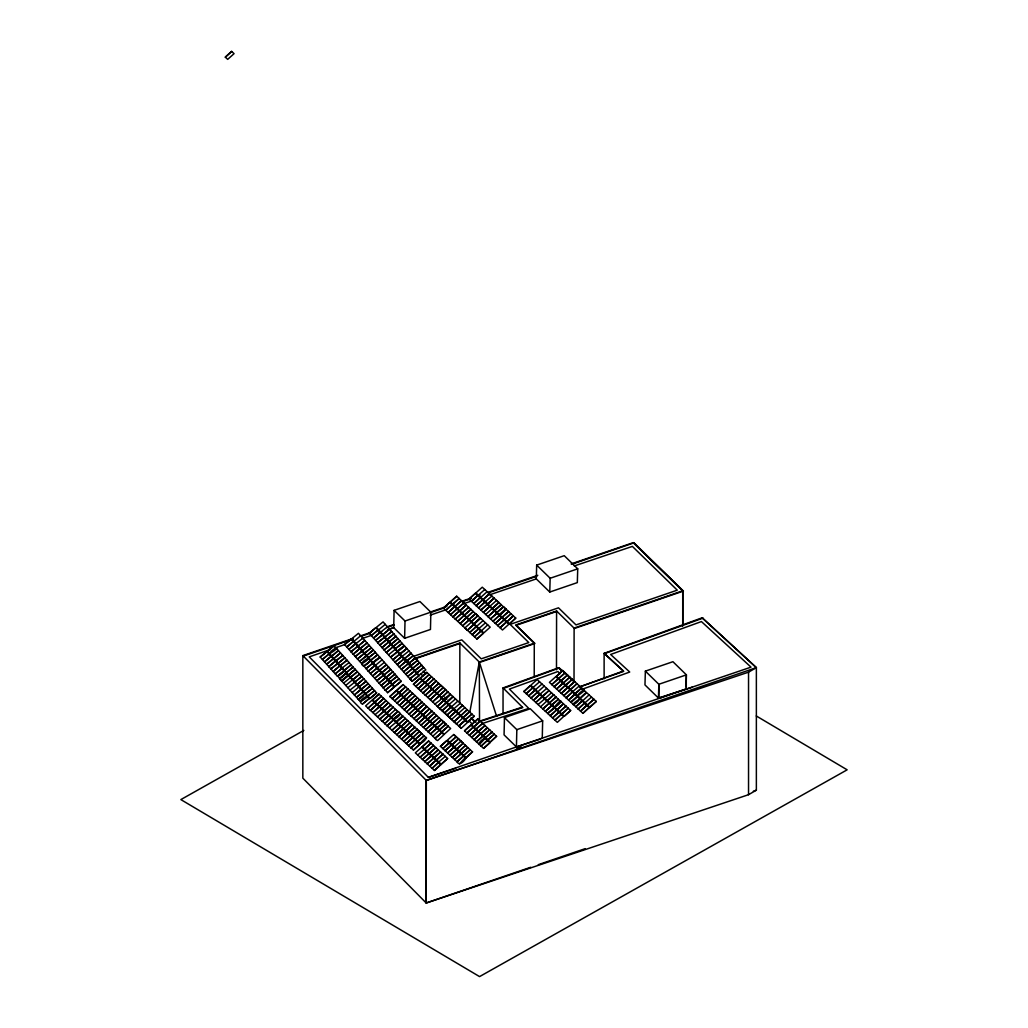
<?xml version="1.0" encoding="UTF-8"?>
<svg xmlns="http://www.w3.org/2000/svg" width="1028" height="1028" viewBox="0 0 1028 1028"><rect width="100%" height="100%" fill="white"/><g stroke="black" fill="none" stroke-linecap="round" stroke-linejoin="round"><path stroke-width="1.5" d="M530.705 867.272L426.196 902.982L426.312 780.445L302.836 655.62L352.848 638.529M459.76 703.435L459.863 643.014L414.053 658.678M534.213 676.604L534.277 643.22L515.593 624.998L556.585 610.992L574.434 628.468L683.427 591.061L633.968 542.835L571.607 564.346M556.482 669.819L556.585 610.992M574.022 680.536L574.112 628.069L682.733 590.792L682.733 625.808L682.733 590.792L633.287 542.655L571.131 563.909M394.097 610.349L393.711 627.633L404.621 638.285L430.462 629.457L430.848 612.174L419.925 601.521L394.097 610.349L405.019 621.002L404.621 638.285M542.257 738.104L542.655 720.834L530.294 708.767L504.465 717.595L504.067 734.879L516.429 746.932L540.741 738.965M330.361 649.555L309.248 656.866L428.368 777.386L516.429 746.932L516.827 729.649L504.465 717.595M536.282 578.892L536.68 565.117L564.244 555.685L577.723 568.831L577.325 582.606L549.762 592.038L536.282 578.892L489.277 594.955M549.762 592.038L550.16 578.263L536.68 565.117M686.049 687.102L686.408 674.856L672.929 661.711L645.366 671.13L644.967 684.918L658.447 698.051L661.492 697.382M469.796 712.147L479.331 661.993L534.277 643.22M225.273 57.118L231.647 51.4L234.063 53.662L227.689 59.367L225.35 57.221L231.647 51.4M443.402 608.088L449.763 602.369L483.276 633.299L476.902 639.018L443.479 608.19L449.763 602.369M450.328 601.933L456.689 596.227L480.269 618.059L473.908 623.778L450.405 602.048L456.689 596.227M445.818 610.336L452.153 604.554L445.741 610.234M459.118 598.463L452.744 604.194L459.195 598.566M450.508 614.615L456.92 608.936M463.795 602.755L457.55 608.615M450.624 614.77L456.869 608.897M457.511 608.576L463.924 602.909M468.974 599.054L475.347 593.336L508.847 624.279L502.486 629.997L469.064 599.157L475.347 593.336M505.853 609.026L501.009 604.58L494.712 610.414L501.24 604.695L482.273 587.194L475.9 592.912L499.479 614.744L505.776 608.923L503.437 606.764L496.974 612.444L503.514 606.88M452.962 616.916L459.259 611.082L452.885 616.8M477.737 595.52L471.441 601.354L477.686 595.482M478.316 595.161L484.779 589.532M455.327 619.1L461.7 613.343L455.25 618.984M468.639 607.188L462.253 612.945L468.717 607.304M480.744 597.396L487.118 591.691M482.582 600.018L476.208 605.736M476.157 605.685L482.505 599.902M408.579 745.698L415.055 739.929L372.007 700.209L365.634 705.915L408.501 745.596L414.978 739.826L419.797 744.311L413.423 750.016L411.007 747.767M378.934 694.067L372.637 699.888L378.934 694.067L397.9 711.569L391.295 717.171M466.455 617.725L460.171 623.546L466.416 617.674M466.956 617.301L473.253 611.467L466.879 617.185M374.475 702.51L368.101 708.215M368.05 708.176L374.398 702.394M374.899 701.931L381.272 696.213M375.066 702.124L381.362 696.303M475.668 613.729L469.128 619.434L475.591 613.613M468.884 619.974L462.549 625.808L468.922 620.102M487.272 604.31L480.911 610.067L487.349 604.413M487.837 603.924L494.224 598.168M370.44 710.374L376.775 704.591L370.478 710.412M471.466 621.593L477.853 615.798L475.501 613.729M464.887 627.967L471.261 622.248M489.611 606.456L483.366 612.315L489.739 606.61M396.204 690.739L389.908 696.56L396.204 690.739L439.174 730.343L432.775 736.228L435.114 738.374L441.577 732.566L443.916 734.712L437.632 740.545C429.319 737.256 447.681 733.465 439.149 730.51M396.757 690.302L403.13 684.597L422.097 702.098L415.569 707.804L421.853 701.983L426.71 706.429L420.336 712.147L396.834 690.418L403.13 684.597M379.152 706.776L372.817 712.558L379.242 706.891M379.666 706.313L386.078 700.633M379.795 706.454L386.04 700.595M473.908 623.778L480.269 618.059M467.342 630.19L473.792 624.587M473.792 624.42L467.419 630.305L465.003 627.89M480.629 618.329L474.268 624.047L483.828 632.875L490.202 627.157L480.719 618.445M485.704 614.474L492.039 608.692M392.246 698.706L398.581 692.923L392.169 698.603M399.172 692.564L405.546 686.832M382.133 708.613L388.417 702.779L382.056 708.498M476.17 626.772L469.796 632.49M469.757 632.451L476.092 626.669M476.684 626.309L483.044 620.591M494.712 610.414L501.24 604.695M488.056 616.671L494.378 610.838L488.004 616.556M394.546 700.788L400.971 695.121M394.675 700.942L400.92 695.069M456.458 723.905L413.41 684.185L419.784 678.48C445.882 701.263 443.698 696.971 434.908 704.064M426.787 672.44L420.413 678.159L426.71 672.325L445.599 689.724L439.149 695.545L445.677 689.839M413.487 684.301L419.784 678.48M377.572 716.94L383.932 711.183M384.498 710.785L390.884 705.028L384.421 710.682M478.56 628.969L472.186 634.687M472.135 634.636L478.47 628.853M490.472 618.933L497.025 613.253M496.948 613.138L490.574 618.856M415.749 686.344L422.161 680.664M415.877 686.486L422.122 680.626M422.752 680.305L429.126 674.561L422.842 680.395M379.974 719.15L386.322 713.368L379.897 719.047M474.525 636.833L480.86 631.051L474.563 636.872M487.735 624.857L481.489 630.729M505.776 608.923L499.479 614.744M499.364 615.399L492.99 621.272L499.364 615.554M499.839 615.014L506.213 609.308L515.773 618.136L509.413 623.855L499.916 615.129L506.213 609.308M418.216 688.631L424.551 682.849L418.126 688.529M382.365 721.348L388.7 715.565L382.287 721.232M389.201 715.154L395.574 709.436M476.902 639.018L483.276 633.299M401.832 707.534L408.052 701.636M408.784 701.392L415.158 695.673M495.329 623.418L501.664 617.635L495.252 623.315M502.255 617.275L508.642 611.544M401.768 707.457L408.206 701.816M408.681 701.314L415.068 695.558M420.593 690.829L426.928 685.046L420.516 690.713M433.855 678.904L427.571 684.725L433.816 678.865M391.372 717.287L397.823 711.466M404.222 709.718L410.506 703.897M417.342 697.704L411.123 703.537M497.719 625.615L504.054 619.833L497.629 625.499M504.607 619.409L510.98 613.69L504.607 619.396M404.171 709.68L410.468 703.859M411.059 703.525L417.496 697.819M393.711 719.433L400.098 713.638L402.513 715.899L396.14 721.617L372.56 699.772M412.896 706.082L406.6 711.916L412.845 706.043M425.348 695.198L431.709 689.441L425.271 695.095M507.022 621.657L513.319 615.836L507.074 621.696M432.274 689.056L438.738 683.414M395.947 722.324L389.419 727.798M402.873 716.169L396.577 722.003L402.873 716.169L421.84 733.684M515.696 618.021L509.413 623.855M415.312 708.343L408.99 714.177L415.351 708.472M434.086 691.638L427.802 697.459L434.047 691.587M440.999 685.445L434.561 691.163L440.999 685.445L450.29 694.157L443.916 699.875L439.072 695.442M398.286 724.47L392.041 730.33M391.989 730.291L398.401 724.624M399.005 724.239L405.289 718.418M411.316 716.336L417.805 710.541M436.964 693.399L443.261 687.578L436.887 693.296M436.553 693.939L430.141 699.605L436.425 693.784M394.418 732.527L400.714 726.706M394.366 732.476L400.663 726.655M420.221 712.789L413.847 718.675L420.221 712.957M438.892 696.085L432.57 701.918L438.93 696.2M403.092 728.891L396.795 734.712L403.053 728.852M441.41 697.588L447.874 691.908M441.577 697.729L447.771 691.87M422.521 715.038L416.186 720.821L422.598 715.141M429.486 708.935L423.112 714.678L429.408 708.845M399.082 736.793L405.43 731.036L399.057 736.755M443.916 699.875L450.29 694.157M424.86 717.184L418.614 723.044L424.988 717.338M437.35 706.3L443.723 700.428L437.427 706.403L461.212 728.287L467.509 722.453L443.8 700.698M462.497 705.336L456.303 711.235L444.353 700.261L450.649 694.44L474.229 716.272L467.856 721.99L458.501 713.265L464.939 707.56M414.824 727.143L408.424 732.9L414.901 727.259M427.25 719.369L421.005 725.241L427.365 719.523M427.802 718.945L434.214 713.278M446.191 702.882L439.817 708.6M427.918 719.099L434.163 713.226M439.766 708.562L446.101 702.779M446.692 702.407L453.065 696.676M410.211 735.444L403.965 741.304L410.326 735.585M417.239 729.405L410.866 735.123M410.802 735.11L417.15 729.302M429.627 721.566L423.369 727.426L429.73 721.707M430.257 721.245L436.553 715.424L430.179 721.142M448.439 704.925L442.194 710.785L448.568 705.067M406.291 743.45L412.639 737.667L406.343 743.501M425.708 729.572L432.068 723.815M432.621 723.429L439.02 717.672L432.544 723.314M423.934 735.714L417.561 741.432C421.03 749.759 434.201 727.169 420.079 743.732L415.222 739.286L421.673 733.684M451.459 706.789L457.871 701.122M415.299 739.389L421.763 733.568M428.111 731.795L434.446 726.012M434.998 725.639L441.346 719.818L450.649 728.531L444.276 734.249L439.419 729.803L445.959 724.097L427.07 706.699L420.773 712.52L439.663 729.919L445.792 724.097M453.207 709.307L446.949 715.167L453.322 709.448M424.114 735.868L417.741 741.573M417.458 742.152L410.917 747.857L408.501 745.596M430.411 733.876L436.784 728.158M455.648 711.556L449.287 717.313L455.725 711.659M430.539 734.018L436.913 728.299M456.214 711.17L462.6 705.414M440.832 764.755L421.724 747.138L415.351 752.856L434.459 770.473L440.742 764.652L434.459 770.473M422.354 746.829L428.65 740.995L447.617 758.51L441.243 764.228L422.277 746.713L428.65 740.995M454.08 721.72L460.416 715.938L454.003 721.605M424.692 748.975L430.989 743.154M463.088 717.66L469.539 711.839L463.011 717.544M456.355 723.969L462.651 718.135M420.066 757.199L426.491 751.519M433.418 745.377L427.121 751.211L433.482 745.493M420.195 757.353L426.44 751.481M465.17 720.307L458.616 725.999L465.247 720.422L458.796 726.025L461.212 728.287M422.534 759.499L428.869 753.717L422.457 759.384M435.795 747.574L429.498 753.395L435.833 747.639M440.434 746.341L446.807 740.623L461.148 753.858L454.672 759.628L440.434 746.341L446.807 740.623M474.152 716.169L467.856 721.99M463.332 743.321L453.733 734.48L447.36 740.199L461.482 753.216M424.911 761.684L431.207 755.863L424.834 761.581M449.197 742.807L442.901 748.641L449.146 742.769M449.827 742.499L456.201 736.78M449.789 742.447L456.124 736.665M427.275 763.868L433.572 758.047M434.124 757.623L440.588 751.969L434.304 757.79M433.726 758.227L427.198 763.765M464.579 730.882L470.863 725.061L489.958 742.666L483.584 748.371L464.489 730.767L470.863 725.061M477.866 719.022L471.505 724.74L477.789 718.906L491.988 732.039L485.46 737.744L491.988 732.039M445.188 750.71L451.536 744.966L445.163 750.671M458.462 738.824L452.191 744.67L458.565 738.965M436.026 760.309L429.691 766.091L435.988 760.27M442.927 754.115L436.566 759.936L442.862 754.115M473.253 727.246L466.956 733.067L473.201 727.207M480.256 721.206L473.882 726.924M473.844 726.886L480.179 721.103M453.965 747.215L447.604 752.971L454.055 747.317M454.53 746.829L460.994 741.175M476.17 729.006L482.62 723.391M475.668 729.507L469.321 735.251L475.694 729.533M482.595 723.365L476.144 728.968M456.817 748.924L463.191 743.205L456.959 749.039M456.355 749.399L450.02 755.182L456.432 749.515M471.659 737.397L477.956 731.576L471.736 737.474M484.972 725.498L478.585 731.255L485.049 725.614M530.217 685.702L523.92 691.523L530.217 685.702L551.702 705.581M556.109 697.061L537.143 679.559L530.769 685.265L549.736 702.779L556.032 696.945L549.582 702.766L554.349 707.097C568.548 690.508 555.094 713.252 551.933 704.848L558.384 699.246L551.907 704.925M452.449 757.418L458.809 751.699M452.397 757.379L458.732 751.596M481.014 733.478L487.388 727.76M474.075 739.62L480.41 733.838L474.114 739.659M480.95 733.465L487.311 727.657M532.555 687.848L526.31 693.707M533.108 687.424L539.559 681.795M526.259 693.669L532.671 688.002M467.933 747.6L461.405 753.318L467.779 747.6M463.564 756.081L457.01 761.774L454.594 759.512L461.071 753.742M476.504 741.856L482.864 736.138M489.572 729.777L483.288 735.624L489.662 729.906M476.452 741.805L482.787 736.022M534.984 690.084L528.636 695.866L535.061 690.186M463.834 755.503L470.207 749.785M463.744 755.464L470.13 749.669M485.126 738.181C470.85 755.066 484.175 731.653 487.619 740.507M537.323 692.23L531.065 698.089L537.438 692.384M589.301 707.611L579.728 698.783C561.481 711.749 586.692 699.374 577.389 696.47L570.913 702.265L577.209 696.444L555.801 676.668L549.427 682.374L582.927 713.329L589.211 707.495L582.927 713.329M562.714 670.526L556.431 676.347L562.714 670.526L581.694 688.028L575.153 693.746M466.172 757.649L472.469 751.828L466.172 757.649L461.328 753.203M459.529 763.945C473.741 747.343 460.274 770.088 457.113 761.684M487.799 739.903L494.262 734.223L491.757 731.923M539.7 694.414L533.442 700.274L539.803 694.555M551.843 684.635L558.178 678.853L551.766 684.532M558.769 678.493L565.143 672.762L558.692 678.39M490.227 742.087L496.524 736.254L490.227 742.087L471.415 724.624M542.219 696.778L535.845 702.497M535.781 702.42L542.141 696.676M542.694 696.277L549.093 690.52L542.617 696.174M554.221 686.832L560.556 681.05L554.143 686.717M545.071 698.487L551.509 692.782M556.611 689.017L562.894 683.196M563.447 682.772L569.872 677.092L563.575 682.913M563.023 683.35L556.534 688.914M540.574 706.827L546.857 701.006M565.837 684.956L572.313 679.392M565.94 685.098L572.288 679.354M542.913 709.037L549.248 703.203L542.874 708.909M561.352 693.399L567.713 687.642L561.275 693.283M574.575 681.423L568.381 687.321M568.278 687.244L574.742 681.603M570.103 689.827L563.807 695.648L570.052 689.788M547.783 713.522L554.233 707.752L551.818 705.504L545.328 711.299L551.895 705.606M554.709 707.38L561.082 701.661L570.643 710.489L564.269 716.208L554.786 707.482L561.082 701.661M554.233 707.919L547.783 713.368L554.156 707.649L563.64 716.529L557.343 722.35L523.843 691.42M566.145 697.806L572.442 691.972L566.197 697.845M557.125 709.641L563.421 703.807L557.215 709.718M581.527 688.028L586.294 692.358L579.92 698.076L575.076 693.63L581.604 687.925M574.819 694.17L568.574 700.119L574.948 694.401M552.499 717.865L558.924 712.186M552.627 718.007L558.872 712.147M577.492 695.892C596.022 683.055 570.437 695.262 579.92 698.076M561.93 714.062L568.227 708.241M561.892 714.023L568.188 708.189M596.227 701.469L586.654 692.641L580.37 698.462L589.854 707.174L596.227 701.469L589.854 707.174M582.786 700.698L589.083 694.877M584.457 703.113L578.199 708.986M578.16 708.947L584.572 703.268M580.589 711.17L586.885 705.349M593.888 699.31L587.515 705.028M580.537 711.132L586.834 705.311M587.463 704.99L593.811 699.207M367.15 696.29L348.017 675.178L341.373 680.613L360.507 701.726C379.473 689.827 353.516 700.402 362.486 704.051L369.129 698.616L362.486 704.051M348.595 674.779L355.238 669.344L376.672 693L370.029 698.436L348.672 674.882L355.238 669.344M350.792 677.208L357.358 671.669L350.715 677.105M345.755 685.432L352.36 679.919M354.531 682.296L347.837 687.693M355.135 681.962L361.74 676.463L355.058 681.86M358.811 686.987L352.244 692.538M359.453 686.704L366.109 681.23L359.376 686.588M354.429 694.941L361.046 689.441M361.599 689.107L368.165 683.556M368.32 683.671L361.509 688.991M363.128 695.956L358.772 699.695M374.552 690.662L367.908 696.11M367.818 696.059L374.475 690.559M376.595 692.885L370.029 698.436M320.183 657.008L326.853 651.598L344.059 670.821L337.39 676.231L320.183 657.008L326.93 651.701M327.418 651.199L334.1 645.79L347.04 660.233L340.281 665.643L327.418 651.199L334.1 645.79M328.999 653.988L322.406 659.501L328.96 653.936M329.68 653.757C348.453 641.806 322.818 652.176 331.787 656.095L338.392 650.583L331.787 656.095M366.174 668.624L344.534 644.53L351.203 639.12L383.572 675.357L376.826 680.69L383.495 675.255M344.611 644.633L351.203 639.12M370.71 660.066L372.997 662.572L379.666 657.162L377.482 654.707L370.8 660.182L368.615 657.727L375.528 652.433L358.451 633.312L351.782 638.722L368.769 657.74M324.552 661.904L331.144 656.378M324.514 661.852L331.106 656.339M354.043 641.279L360.635 635.754M326.66 664.242L333.252 658.73L326.698 664.294M333.894 658.447L340.499 652.921L333.946 658.485M355.495 643.901L348.903 649.426L355.457 643.862M375.824 627.71L369.232 633.222L375.824 627.71L414.58 671.078L407.795 676.54M342.722 655.427L336.066 660.875L338.173 663.214L344.855 657.779M357.603 646.252L351.049 651.816M351.011 651.765L357.731 646.406M358.258 645.969L364.889 640.495L358.297 646.008M378.651 629.868L385.243 624.343M330.926 669.022L337.595 663.587M366.996 642.847L360.43 648.398L367.099 642.988M380.116 632.503L373.524 638.015L380.077 632.451M387.427 626.81L380.681 632.104M340.204 665.527L346.963 660.13L355.302 669.639L348.633 675.049L340.294 665.527M362.447 650.634L369.219 645.301L362.614 650.814M355.29 656.545L361.946 651.109M382.262 634.893L375.67 640.405L382.223 634.841M389.471 629.033L382.917 634.597L389.586 629.2M364.722 653.165L371.404 647.756M357.461 658.974L364.092 653.5M364.644 653.165L371.314 647.653M377.713 642.68L384.472 637.386M391.617 631.436L385.037 636.987L391.719 631.577M384.446 637.347L377.687 642.641M343.982 670.719L337.39 676.231M344.329 670.307L351.088 664.808L344.496 670.32M337.839 676.283L344.521 670.886L346.629 673.224L340.024 678.737L337.839 676.283L344.598 670.988M366.315 656.005L359.646 661.402M359.607 661.364L366.238 655.89M379.82 645.031L386.489 639.622L379.962 645.211M387.235 639.403L393.904 633.993M387.145 639.339L393.827 633.89M353.118 667.185L346.359 672.543M339.484 678.557L346.153 673.147L348.338 675.602L341.669 681.011L339.561 678.66L346.153 673.147M368.615 657.727L375.284 652.317L377.559 654.81L370.89 660.22M361.779 663.882C380.643 651.919 354.956 662.238 363.886 666.234L370.671 660.76L363.989 666.157M389.342 641.755L396.011 636.345M382.069 647.563L388.661 642.037L382.108 647.601M389.252 641.755L395.934 636.242M384.138 649.837L390.858 644.479L384.254 650.004M400.059 640.919L393.3 646.419L395.407 648.771L402.179 643.399L395.33 648.655M372.856 663.214L366.096 668.508M392.786 671.798L386.194 677.311L394.534 686.717L401.216 681.307L396.834 676.463L390.152 681.872L396.988 676.475L380 657.457L373.318 662.867L390.396 681.988M382.108 659.809L375.503 665.322M368.268 671.13L374.86 665.617L368.307 671.181M397.605 651.161L404.197 645.635L397.605 651.161L376.389 627.311L383.071 621.901L404.287 645.751M377.687 667.763L384.369 662.366M390.691 657.265L397.386 651.688L390.717 657.098M404.608 646.047L397.939 651.456L415.016 670.577L421.686 665.167L404.698 646.162M379.191 670.449L372.599 675.961M386.399 664.589L379.846 670.153L386.515 664.743M372.56 675.91L379.152 670.397M399.519 654.245L392.914 659.77L399.558 654.309M400.123 653.911L406.792 648.488M388.571 667.018L381.966 672.543L388.648 667.133M401.665 656.648L395.06 662.16M395.022 662.109L401.614 656.596M384.074 674.882L390.756 669.446L384.164 674.959M411.007 653.178L404.454 658.742L411.136 653.345M392.863 671.798L386.271 677.311M413.179 655.607L406.587 661.132L413.256 655.723M387.787 680.035L381.182 685.548L387.736 679.996M408.103 663.844L401.511 669.356M401.447 669.279L408.039 663.767M408.694 663.484L415.376 658.036L408.784 663.548M383.187 687.95L389.882 682.386L383.213 687.796M410.249 666.234L403.657 671.747L410.211 666.183M417.484 660.387L410.725 665.784L417.484 660.49M392.336 684.327L399.031 678.853L392.259 684.211M385.294 690.302L392.053 684.815M412.395 668.624L405.803 674.15L412.356 668.585M394.534 686.717L401.216 681.307M387.569 692.679L394.161 687.154L387.569 692.679L366.084 668.675L372.766 663.099L394.238 687.269M409.825 678.788L416.674 673.404L410.082 678.917L412.099 681.153L418.859 675.859L412.189 681.268L407.718 676.437L414.502 670.976M414.849 670.564L421.608 665.065M416.957 672.916L423.639 667.442L416.88 672.8M414.772 670.462L419.154 675.306L425.823 669.896L421.441 665.052M702.163 617.802L756.364 667.635L756.364 790.172L748.538 794.695L426.247 903.008L426.196 780.445L748.538 672.158L756.364 667.635L702.163 617.802L604.117 653.345L604.117 678.814M303.838 730.407L180.851 799.591L479.562 976.6L847.149 769.818L756.3 715.976M387.736 629.907L393.711 627.633L387.672 629.714M503.039 713.381L503.039 687.925L558.628 667.763L562.573 671.31L558.628 667.763M503.566 688.349L559.309 667.943L574.177 681.564M703.049 618.098L604.425 653.654M579.548 686.922L623.392 671.027L604.117 653.345L623.726 671.323L579.895 686.794M581.604 689.467L629.727 672.029L610.632 654.476L701.417 621.567L751.005 667.146L516.429 746.932M334.884 647.987L345.447 644.338M362.036 638.594L371.082 635.458M378.625 632.85L381.645 631.809M360.43 635.934L371.044 632.31M387.71 626.605L393.775 624.536M430.154 612.097L446.833 606.391M451.382 604.837L454.415 603.809M460.48 601.727L471.081 598.103M477.146 596.034L480.179 594.994M487.76 592.411L537.785 575.307M303.363 656.057L353.375 638.953M360.944 636.371L370.041 633.261M386.708 627.555L394.289 624.973M430.668 612.534L444.302 607.869M462.484 601.65L471.582 598.54M488.249 592.848L536.744 576.271M430.154 615.168L445.304 609.989M463.499 603.77L472.597 600.66M550.16 578.263L577.723 568.831M413.205 656.455L461.765 639.853L481.232 658.832L528.79 642.577L510.119 624.369L558.487 607.831L576.001 624.908L677.259 590.162L632.387 546.395L574.279 565.953M414.811 658.935L460.184 643.412M556.906 611.39L516.287 625.281L534.958 643.489L479.652 662.392L459.863 643.014M686.408 674.856L658.845 684.275L645.366 671.13M686.28 674.895L686.28 688.901L658.845 698.282L658.845 684.275L658.447 698.051L692.384 687.128M405.019 621.002L430.848 612.174M516.827 729.649L542.655 720.834M426.016 780.548L756.364 667.635M538.274 864.689L585.228 848.653M753.344 791.213L756.364 790.172M428.368 777.386L455.712 768.289M516.48 748.088L521.029 746.572M478.881 721.412L522.301 707.123M479.215 721.72L522.828 707.56L503.039 687.925M481.926 723.635L528.803 708.408L509.425 689.094L557.883 671.528L560.183 673.636M570.489 678.596L572.763 680.677M556.354 676.231L575.076 693.63M560.723 701.392L555.942 697.061M496.601 736.369L494.185 734.108L487.889 739.929M420.336 678.043L439.226 695.442M441.5 697.626L443.839 699.772M458.642 713.381L444.353 700.261M441.385 698.269L443.8 700.531M453.811 734.583L472.546 751.931M446.884 740.725L465.902 758.227M389.83 696.457L432.801 736.061M400.072 713.715C381.915 726.321 406.934 714.473 397.9 711.569M417.162 729.405L426.44 738.014M396.5 721.887L415.222 739.286M633.287 542.655L682.733 590.792M423.228 671.117L425.515 673.34M471.312 717.929L475.887 722.388M423.523 671.811L425.785 674.021M471.004 718.109L475.514 722.517M405.61 659.051L410.198 663.523M420.503 673.571L422.804 675.807M444.571 697.035L446.859 699.271M468.627 720.5L472.07 723.853M426.196 902.982L302.836 778.17L302.836 655.62M369.129 698.616L366.996 696.277M416.674 673.404L418.859 675.859M369.142 633.119L407.718 676.437M591.498 697.125L585.048 702.728M579.355 685.894L572.904 691.484M577.389 696.47L571.028 702.188M508.552 611.454L502.178 617.173M496.64 600.416L490.125 606.019M491.872 596.06L485.396 601.624M570.643 710.489L564.269 716.208M546.729 688.413L540.253 693.99M544.236 686.087L537.875 691.805M541.974 684.044L535.537 689.647M544.596 698.963L538.107 704.527M485.473 622.827L479.035 628.429M477.763 615.759L471.389 621.477M471.891 714.126L465.35 719.69L471.788 714.087M489.958 742.666L483.584 748.371M460.248 703.306L453.759 708.87M455.494 698.937L449.043 704.54M438.635 683.337L432.364 689.12M457.987 713.702L451.613 719.42M408.977 650.955L402.231 656.249M400.136 641.022L393.467 646.432M416.494 673.379L414.58 671.078M395.176 649.413L388.61 654.759M441.282 719.818L434.908 725.524M463.384 756.055L457.19 761.787M426.71 706.429L420.336 712.147M441.487 732.656L435.114 738.374M434.407 725.961L428.034 731.679M405.623 686.935L399.262 692.654M432.145 723.93L425.772 729.636M379.666 657.162L372.997 662.572M417.612 710.502L411.239 716.22M362.82 638.221L356.074 643.515M447.617 758.51L441.243 764.228M445.278 756.377L438.827 761.966M391.886 684.789L385.204 690.199M431.066 743.231L424.615 748.859M370.555 660.824L363.886 666.234M364.169 653.602L357.5 659.012M362.023 651.212L355.354 656.622M405.379 718.521L398.915 724.149M424.178 749.438L417.689 755.002M419.797 744.311L413.423 750.016M417.291 742.139L411.097 747.87M353.028 667.133L346.449 672.582M349.07 662.585L342.311 667.866M383.855 711.106L377.494 716.824M344.933 657.881L338.263 663.291M342.748 655.466L335.963 660.721M381.606 709.076L375.13 714.64M365.762 693.643L372.496 688.31L365.608 693.63M360.995 689.39L354.352 694.838M356.755 684.776L350.008 690.071M350.265 677.658L343.622 683.093M348.338 675.602L341.669 681.011M337.518 663.51L330.849 668.92M496.627 716.426L479.331 661.993L479.523 720.988M748.538 672.158L748.538 794.695M454.53 606.751L448.195 612.534L454.492 606.7M461.456 600.609L455.16 606.43L461.456 600.609M466.185 604.939L459.914 610.799L466.185 604.939M480.115 597.718L473.818 603.539L480.076 597.679M464.078 615.528L457.781 621.349L464.026 615.489M470.978 609.347L464.54 615.052L470.991 609.45M489.379 593.721L483.134 599.581L489.379 593.721M484.83 602.061L478.573 607.908L484.83 602.061M494.134 598.09L487.76 603.809L494.134 598.09M383.701 698.449L377.404 704.27L383.701 698.449M498.824 602.447L492.541 608.28L498.914 602.562M407.898 688.978L401.601 694.799L407.898 688.978M403.349 697.305L397.052 703.126L403.31 697.267M410.275 691.163L403.978 696.984L410.223 691.124M393.223 707.187L386.862 712.995L393.146 707.174M405.687 699.451L399.429 705.311L405.79 699.593M412.613 693.309L406.356 699.168L412.613 693.309M431.477 676.707L425.181 682.541L431.477 676.707M391.038 717.711L384.793 723.648L391.038 717.711M429.267 687.192L423.009 693.052L429.267 687.192M436.193 681.05L429.935 686.91L436.193 681.05M393.441 719.934L387.132 725.807L393.441 719.934M419.681 699.837L413.384 705.683L419.681 699.837M506.431 622.017L500.096 627.8L506.393 621.979M424.281 704.167L417.818 709.847L424.191 704.129M407.641 720.551L401.344 726.385L407.641 720.551M409.979 722.71L403.721 728.569L409.979 722.71M412.356 724.894L406.099 730.754L412.356 724.894M431.837 711.08L425.541 716.914L431.837 711.08M407.872 733.285L401.575 739.119L407.795 733.221M452.988 696.586L446.782 702.497L452.988 696.586M419.424 731.422L413.127 737.269L419.424 731.422M450.829 707.11L444.584 712.982L450.829 707.11M443.621 721.952L437.337 727.785L443.698 722.067M448.131 726.243L441.757 731.962L448.131 726.243M467.2 709.68L460.917 715.527L467.2 709.68M438.134 749.72L431.863 755.58L438.236 749.862M438.416 762.493L432.12 768.327L438.365 762.455M465.517 745.351L459.233 751.185L465.517 745.351M487.362 740.378L481.065 746.212L487.362 740.378M567.482 674.908L561.185 680.729L567.559 675.023M553.694 694.799L547.41 700.646L553.694 694.799M565.284 685.38L559.014 691.24L565.284 685.38M577.004 683.646L570.643 689.467L576.939 683.633M556.534 710.001L550.198 715.784L556.495 709.95M565.85 706.043L559.553 711.877L565.914 706.159M561.301 714.383L554.966 720.165L561.262 714.331M582.118 700.967L575.821 706.789L582.066 700.929M359.569 674.085L353.002 679.636L359.646 674.201M363.873 678.788L357.333 684.378L363.873 678.788M370.286 685.869L363.719 691.433L370.286 685.869M363.205 691.818L356.6 697.318L363.167 691.767M364.953 693.849L358.374 699.4L364.953 693.849M353.349 641.511L346.757 647.036L353.311 641.472M335.398 661.12L328.819 666.671L335.398 661.12M377.97 630.1L371.378 635.625L377.931 630.061M359.749 648.642L353.182 654.206L359.749 648.642M339.741 665.977L333.136 671.49L339.69 665.926M341.874 668.367L335.282 673.88L341.836 668.316M373.344 649.979L366.752 655.517L373.344 649.979M397.952 638.568L391.36 644.106L398.042 638.696M392.953 646.83L386.399 652.472L392.953 646.83M377.045 668.046L370.453 673.571L377.006 668.007M406.715 648.398L400.2 654.014L406.715 648.398M381.298 672.787L374.732 678.351L381.401 672.942M403.811 659.038L397.206 664.551L403.76 658.987M385.641 677.645L379.036 683.157L385.718 677.748M405.906 661.377L399.339 666.941L405.906 661.377M394.88 674.124L388.288 679.662L394.88 674.124M419.501 662.713L412.909 668.251L419.501 662.713"/></g></svg>
